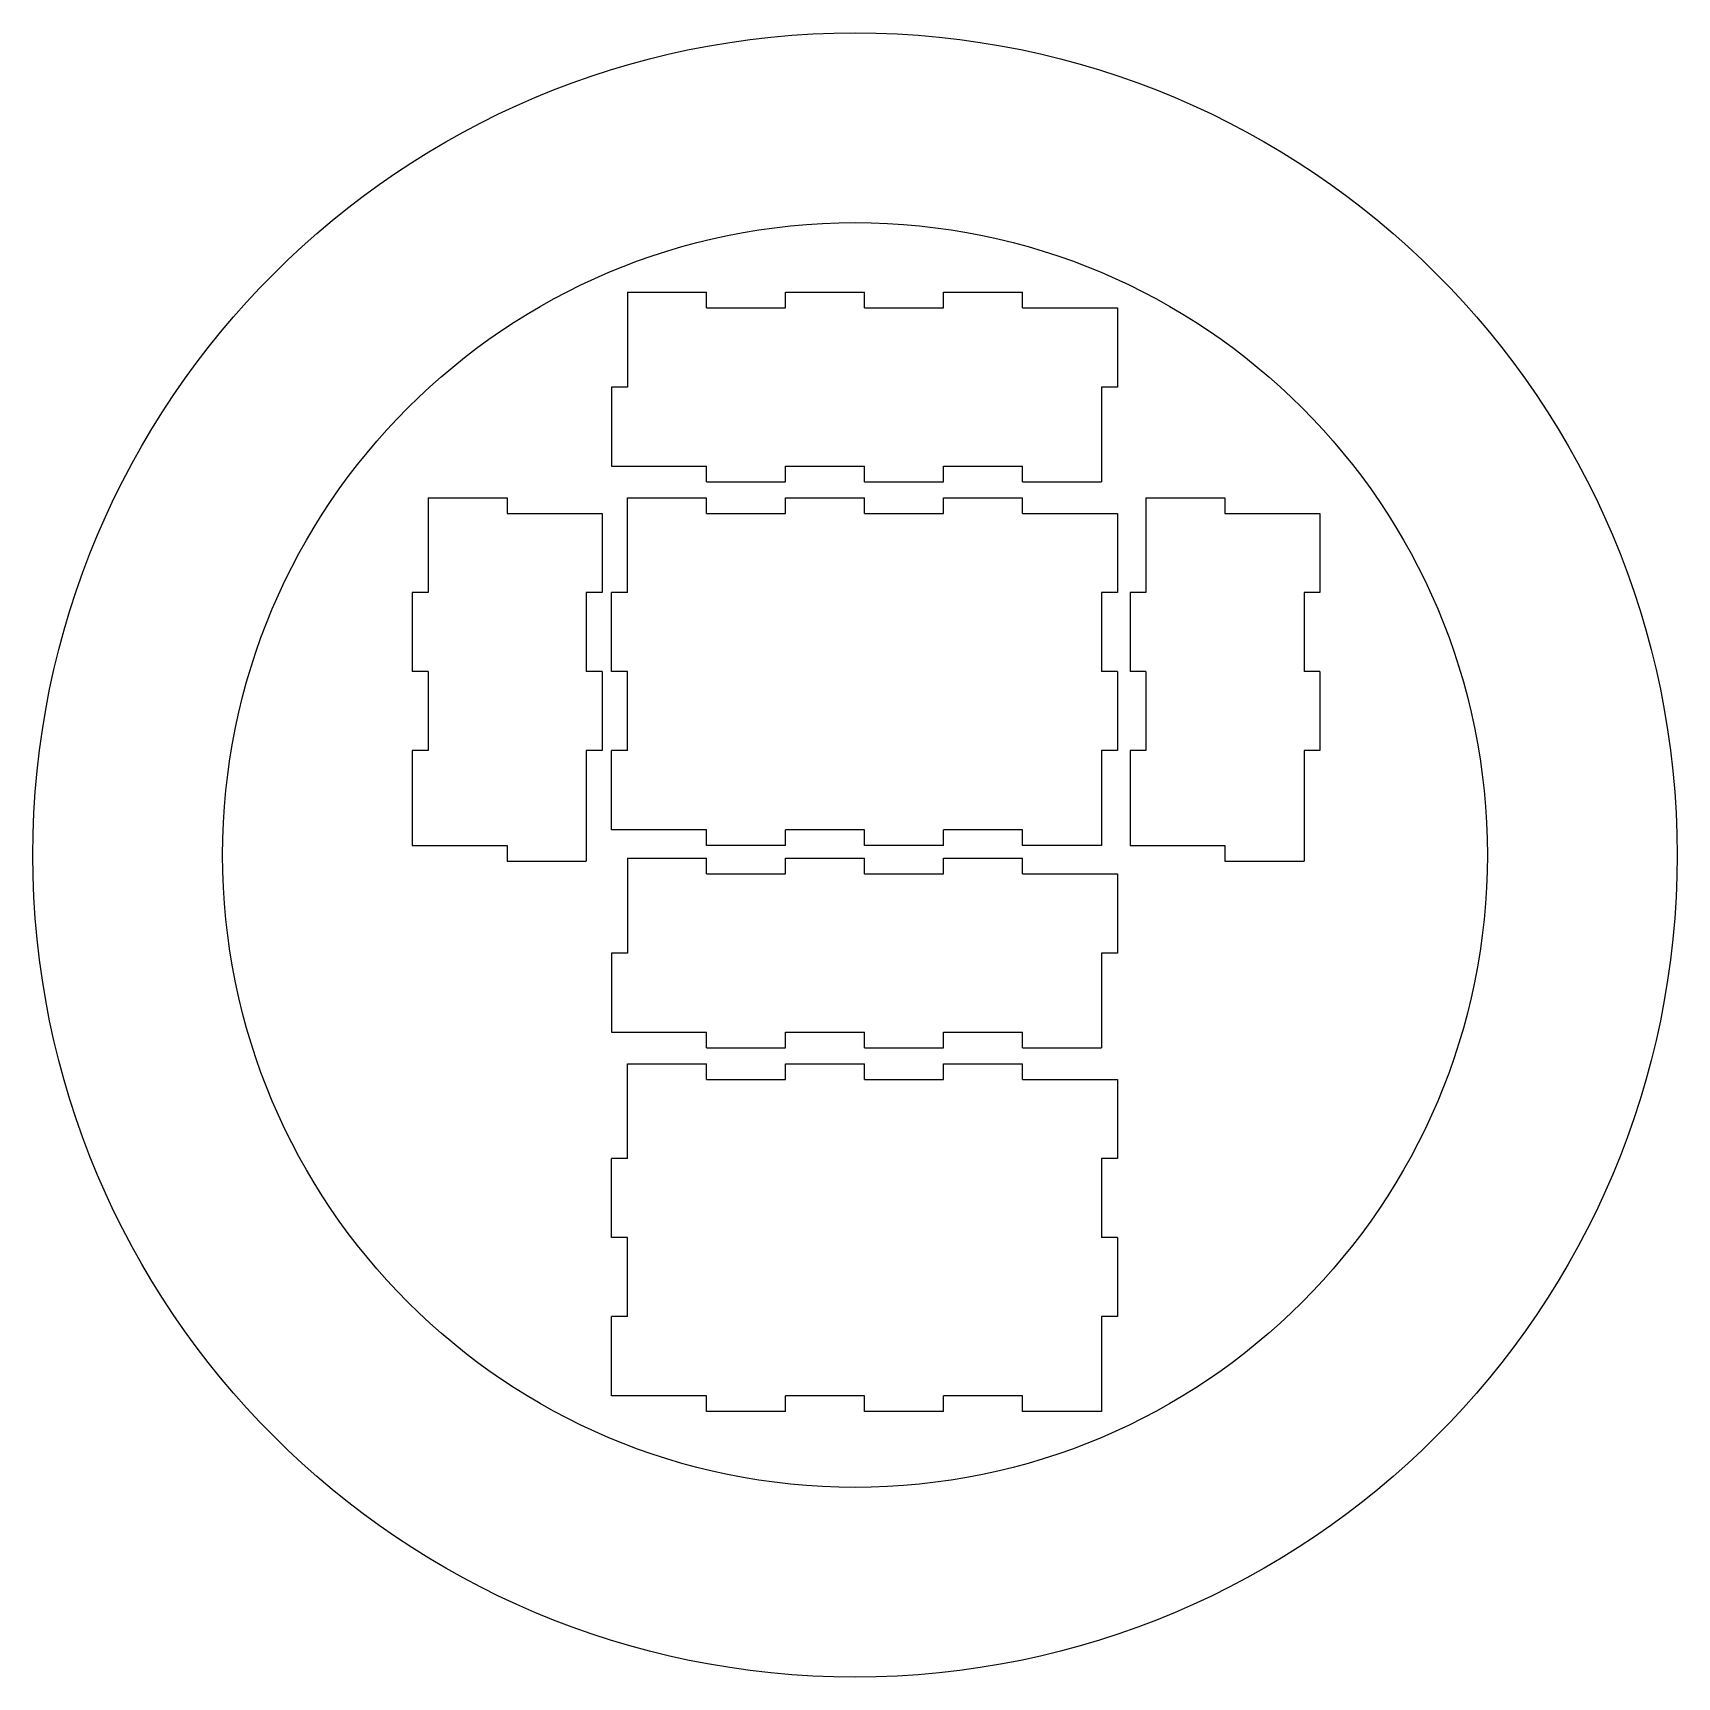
# Model space of a CAD drawing. Header units: millimetres. Extents: x 5472 to 5992, y 5634 to 6154.
import ezdxf

# ---------------------------------------------------------------- set-up
doc = ezdxf.new("R2010")
doc.units = ezdxf.units.MM
doc.layers.add('Fullcut', color=1, linetype='Continuous')

msp = doc.modelspace()

# ---------------------------------------------------------------- linework, layer by layer
at = {"layer": 'Fullcut'}
for p, q in [((5660, 6072), (5660, 6042)), ((5660, 6072), (5685, 6072)), ((5685, 6067), (5685, 6072)), ((5710, 6067), (5710, 6072)), ((5710, 6072), (5735, 6072)), ((5735, 6067), (5735, 6072)), ((5760, 6067), (5760, 6072)), ((5760, 6072), (5785, 6072)), ((5785, 6067), (5785, 6072)), ((5685, 6067), (5710, 6067)), ((5735, 6067), (5760, 6067)), ((5785, 6067), (5815, 6067)), ((5815, 6067), (5815, 6042)), ((5655, 6042), (5655, 6017)), ((5660, 6042), (5655, 6042)), ((5815, 6042), (5810, 6042)), ((5810, 6042), (5810, 6012)), ((5655, 6017), (5685, 6017)), ((5685, 6012), (5685, 6017)), ((5710, 6012), (5710, 6017)), ((5710, 6017), (5735, 6017)), ((5735, 6012), (5735, 6017)), ((5760, 6012), (5760, 6017)), ((5760, 6017), (5785, 6017)), ((5785, 6012), (5785, 6017)), ((5685, 6012), (5710, 6012)), ((5735, 6012), (5760, 6012)), ((5785, 6012), (5810, 6012)), ((5597, 6007), (5597, 5977)), ((5597, 6007), (5622, 6007)), ((5622, 6007), (5622, 6002)), ((5660, 6007), (5685, 6007)), ((5660, 5977), (5660, 6007)), ((5685, 6002), (5685, 6007)), ((5710, 6002), (5710, 6007)), ((5710, 6007), (5735, 6007)), ((5735, 6002), (5735, 6007)), ((5760, 6002), (5760, 6007)), ((5760, 6007), (5785, 6007)), ((5785, 6002), (5785, 6007)), ((5824, 6007), (5824, 5977)), ((5824, 6007), (5849, 6007)), ((5849, 6007), (5849, 6002)), ((5622, 6002), (5652, 6002)), ((5652, 6002), (5652, 5977)), ((5685, 6002), (5710, 6002)), ((5735, 6002), (5760, 6002)), ((5785, 6002), (5815, 6002)), ((5815, 6002), (5815, 5977)), ((5849, 6002), (5879, 6002)), ((5879, 6002), (5879, 5977)), ((5597, 5977), (5592, 5977)), ((5592, 5977), (5592, 5952)), ((5652, 5977), (5647, 5977)), ((5647, 5977), (5647, 5952)), ((5660, 5977), (5655, 5977)), ((5655, 5952), (5655, 5977)), ((5815, 5977), (5810, 5977)), ((5810, 5977), (5810, 5952)), ((5819, 5977), (5819, 5952)), ((5824, 5977), (5819, 5977)), ((5879, 5977), (5874, 5977)), ((5874, 5977), (5874, 5952)), ((5597, 5952), (5592, 5952)), ((5597, 5952), (5597, 5927)), ((5652, 5952), (5647, 5952)), ((5652, 5952), (5652, 5927)), ((5660, 5952), (5655, 5952)), ((5660, 5927), (5660, 5952)), ((5815, 5952), (5810, 5952)), ((5815, 5952), (5815, 5927)), ((5824, 5952), (5819, 5952)), ((5824, 5952), (5824, 5927)), ((5879, 5952), (5874, 5952)), ((5879, 5952), (5879, 5927)), ((5597, 5927), (5592, 5927)), ((5592, 5927), (5592, 5897)), ((5652, 5927), (5647, 5927)), ((5647, 5927), (5647, 5892)), ((5655, 5902), (5655, 5927)), ((5660, 5927), (5655, 5927)), ((5810, 5927), (5810, 5897)), ((5815, 5927), (5810, 5927)), ((5824, 5927), (5819, 5927)), ((5819, 5927), (5819, 5897)), ((5879, 5927), (5874, 5927)), ((5874, 5927), (5874, 5892)), ((5685, 5902), (5655, 5902)), ((5685, 5897), (5685, 5902)), ((5710, 5897), (5710, 5902)), ((5735, 5902), (5710, 5902)), ((5735, 5897), (5735, 5902)), ((5785, 5902), (5760, 5902)), ((5760, 5897), (5760, 5902)), ((5785, 5897), (5785, 5902)), ((5592, 5897), (5622, 5897)), ((5622, 5897), (5622, 5892)), ((5710, 5897), (5685, 5897)), ((5760, 5897), (5735, 5897)), ((5810, 5897), (5785, 5897)), ((5819, 5897), (5849, 5897)), ((5849, 5897), (5849, 5892)), ((5622, 5892), (5647, 5892)), ((5660, 5893), (5685, 5893)), ((5660, 5893), (5660, 5863)), ((5685, 5888), (5685, 5893)), ((5710, 5888), (5710, 5893)), ((5710, 5893), (5735, 5893)), ((5735, 5888), (5735, 5893)), ((5760, 5888), (5760, 5893)), ((5760, 5893), (5785, 5893)), ((5785, 5888), (5785, 5893)), ((5849, 5892), (5874, 5892)), ((5685, 5888), (5710, 5888)), ((5735, 5888), (5760, 5888)), ((5785, 5888), (5815, 5888)), ((5815, 5888), (5815, 5863)), ((5655, 5863), (5655, 5838)), ((5660, 5863), (5655, 5863)), ((5810, 5863), (5810, 5833)), ((5815, 5863), (5810, 5863)), ((5655, 5838), (5685, 5838)), ((5685, 5833), (5685, 5838)), ((5710, 5833), (5710, 5838)), ((5710, 5838), (5735, 5838)), ((5735, 5833), (5735, 5838)), ((5760, 5833), (5760, 5838)), ((5760, 5838), (5785, 5838)), ((5785, 5833), (5785, 5838)), ((5685, 5833), (5710, 5833)), ((5735, 5833), (5760, 5833)), ((5785, 5833), (5810, 5833)), ((5660, 5828), (5685, 5828)), ((5660, 5798), (5660, 5828)), ((5685, 5823), (5685, 5828)), ((5710, 5828), (5735, 5828)), ((5710, 5823), (5710, 5828)), ((5735, 5823), (5735, 5828)), ((5760, 5828), (5785, 5828)), ((5760, 5823), (5760, 5828)), ((5785, 5823), (5785, 5828)), ((5685, 5823), (5710, 5823)), ((5735, 5823), (5760, 5823)), ((5785, 5823), (5815, 5823)), ((5815, 5823), (5815, 5798)), ((5655, 5773), (5655, 5798)), ((5660, 5798), (5655, 5798)), ((5810, 5798), (5810, 5773)), ((5815, 5798), (5810, 5798)), ((5660, 5773), (5655, 5773)), ((5660, 5748), (5660, 5773)), ((5815, 5773), (5810, 5773)), ((5815, 5773), (5815, 5748)), ((5655, 5723), (5655, 5748)), ((5660, 5748), (5655, 5748)), ((5810, 5748), (5810, 5718)), ((5815, 5748), (5810, 5748)), ((5685, 5723), (5655, 5723)), ((5685, 5718), (5685, 5723)), ((5735, 5723), (5710, 5723)), ((5710, 5718), (5710, 5723)), ((5735, 5718), (5735, 5723)), ((5785, 5723), (5760, 5723)), ((5760, 5718), (5760, 5723)), ((5785, 5718), (5785, 5723)), ((5710, 5718), (5685, 5718)), ((5760, 5718), (5735, 5718)), ((5810, 5718), (5785, 5718))]:
    msp.add_line(p, q, dxfattribs=at)
for radius in [260, 200]:
    msp.add_circle((5732, 5894), radius, dxfattribs=at)

doc.saveas('drawing.dxf')
